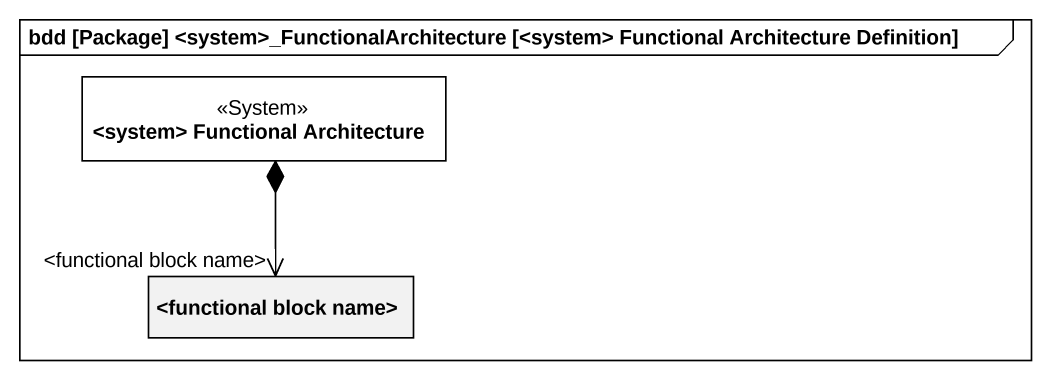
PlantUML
@startuml
mainframe bdd [Package] <system>_FunctionalArchitecture [<system> Functional Architecture Definition]
hide circle
hide empty members
class "<system> Functional Architecture" as system_Functional <<System>> #FFFFFF
class "<functional block name>" as functional_block_name
system_Functional *--> "<functional block name>" functional_block_name
@enduml
